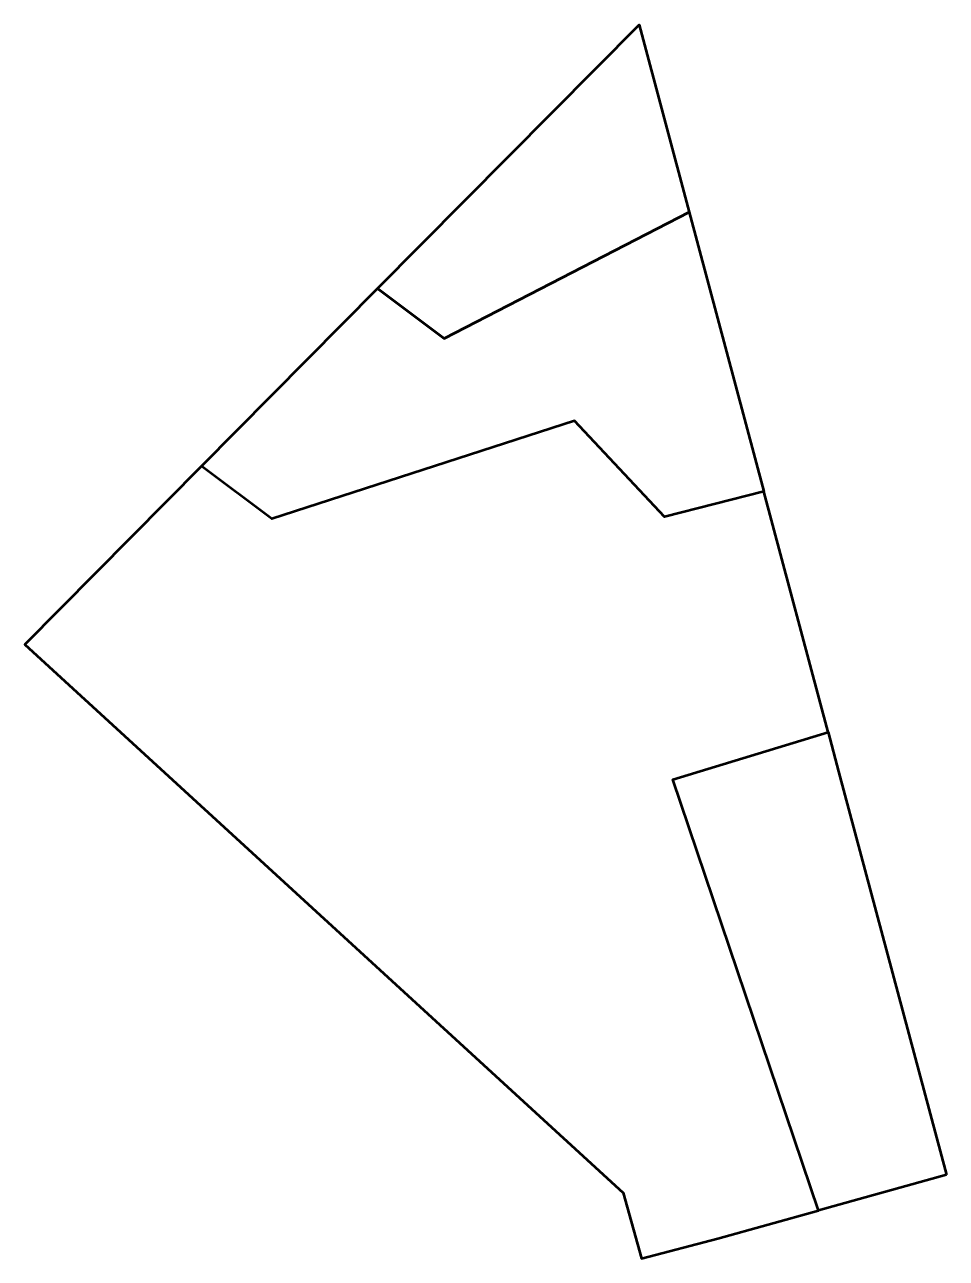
# Model space of a CAD drawing. Header units: metres. Extents: x 807572 to 807660, y 9157384 to 9157501.
import ezdxf

# ---------------------------------------------------------------- set-up
doc = ezdxf.new("R2010")
doc.units = ezdxf.units.M
doc.header["$MEASUREMENT"] = 0
doc.layers.add('2876-21044', color=1, linetype='Continuous')

msp = doc.modelspace()

# ---------------------------------------------------------------- linework, layer by layer
at = {"layer": '2876-21044', "color": 3, "lineweight": 53, "true_color": 0x00ff00}
msp.add_lwpolyline([(807635.17, 9157483.58), (807611.74, 9157471.51), (807605.39, 9157476.28), (807605.38, 9157476.28), (807630.38, 9157501.49)], close=True, dxfattribs=at)
at = {"layer": '2876-21044', "color": 131, "lineweight": 53, "true_color": 0xbbffff}
for points in [[(807611.74, 9157471.51), (807635.17, 9157483.58), (807642.29, 9157456.9), (807632.82, 9157454.48), (807624.2, 9157463.66), (807595.29, 9157454.28), (807588.56, 9157459.31), (807605.38, 9157476.28), (807605.39, 9157476.28)], [(807659.73, 9157391.6), (807647.51, 9157388.2), (807633.6, 9157429.37), (807648.43, 9157433.89), (807649.44, 9157430.14)]]:
    msp.add_lwpolyline(points, close=True, dxfattribs=at)
at = {"layer": '2876-21044', "color": 40, "lineweight": 53, "true_color": 0xffbb00}
msp.add_lwpolyline([(807647.51, 9157388.2), (807633.6, 9157429.37), (807648.43, 9157433.89), (807642.29, 9157456.9), (807632.82, 9157454.48), (807624.2, 9157463.66), (807595.29, 9157454.28), (807588.56, 9157459.31), (807571.68, 9157442.29), (807628.86, 9157389.88), (807630.62, 9157383.63), (807637.91, 9157385.53)], close=True, dxfattribs=at)

doc.saveas('drawing.dxf')
